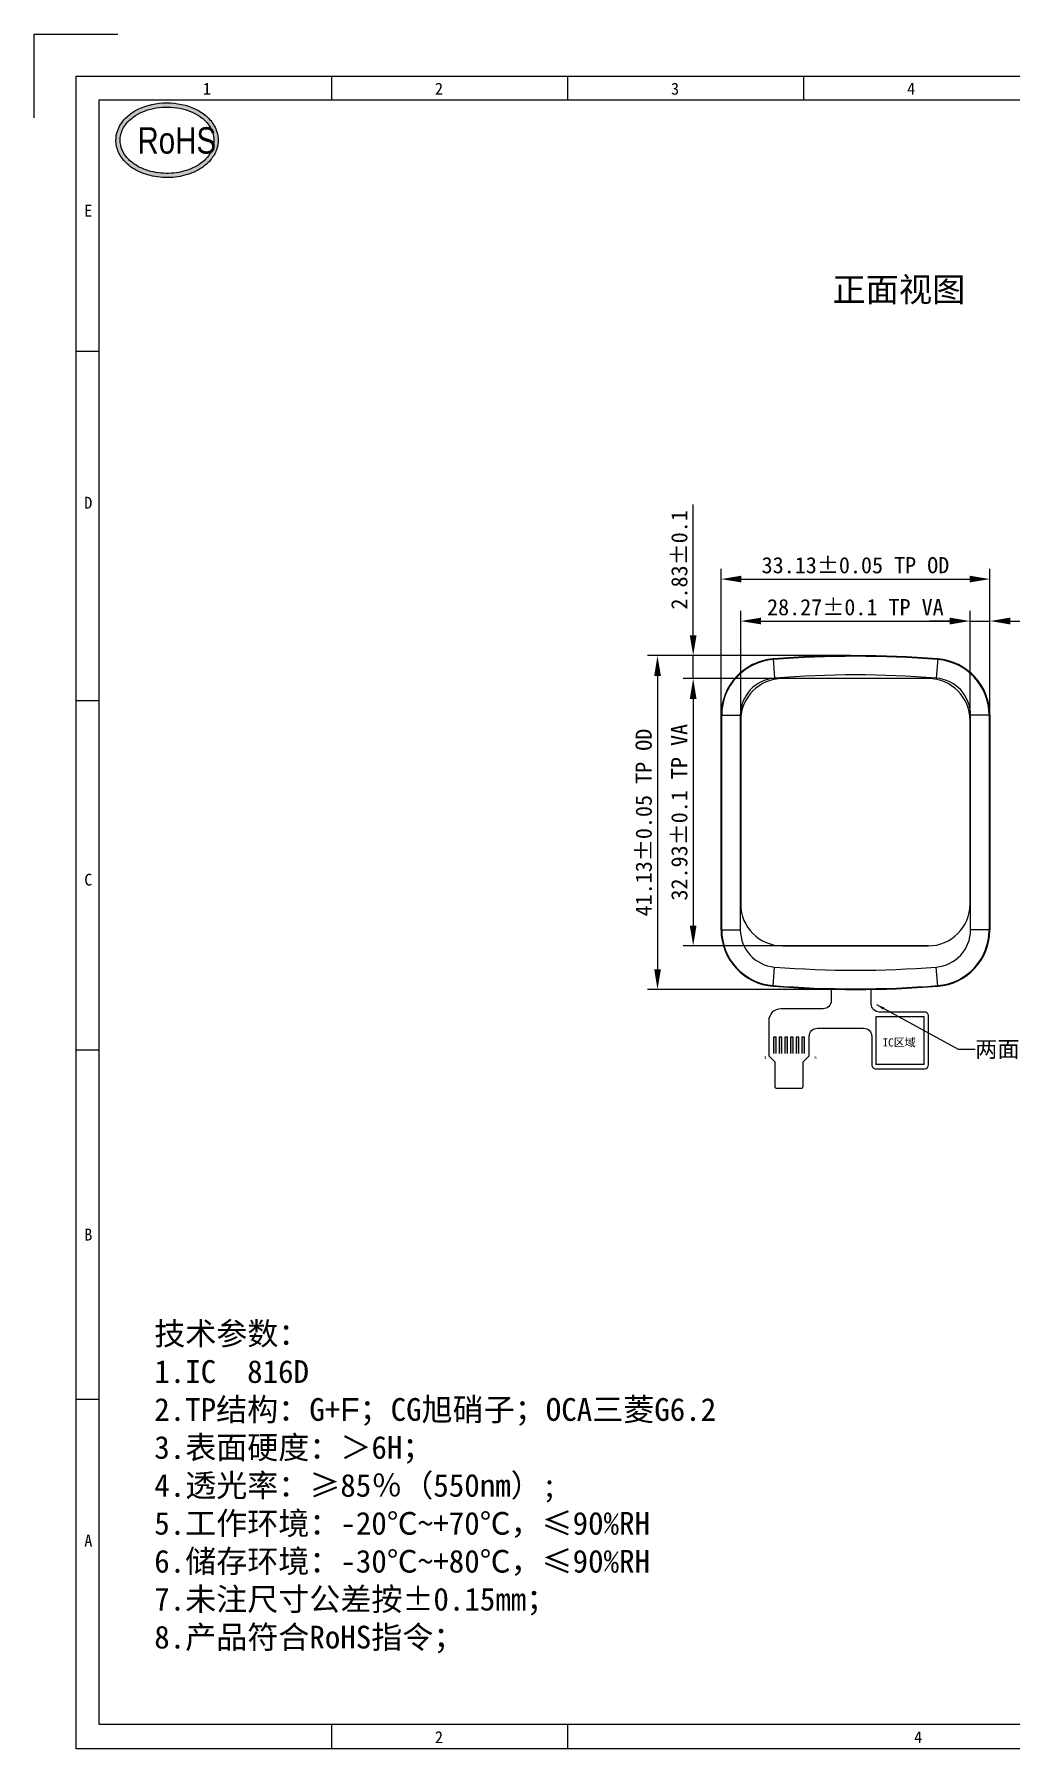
# Model space of a CAD drawing. Header units: inches. Extents: x 2981 to 3287, y -2024 to -1807.
# Drawn here: x 2981 to 3101.5, y -2018.6 to -1807.3 of the extents above; entities that cross this region are included whole.
import ezdxf

# ---------------------------------------------------------------- set-up
doc = ezdxf.new("R2010")
doc.units = ezdxf.units.IN
doc.header["$MEASUREMENT"] = 0
for name, color, linetype in [('02___PRT_ALL_AXES', 7, 'Continuous'), ('FPC', 32, 'Continuous'), ('KEEPOUTLAYER', 6, 'Continuous')]:
    doc.layers.add(name, color=color, linetype=linetype)
doc.layers.add('DIM（标注）', color=3, linetype='Continuous', lineweight=15)
doc.styles.add('Arial', font='arial.ttf')
doc.styles.add('宋', font='', dxfattribs={"height": 2})
doc.styles.add('宋体', font='')
doc.styles.get('宋').set_extended_font_data('SimSun')
doc.styles.get('宋体').set_extended_font_data('SimSun')
doc.dimstyles.new('ISO-25$0', dxfattribs={"dimtxt": 1.5, "dimasz": 1, "dimexe": 1, "dimexo": 0.3, "dimgap": 0.6, "dimtad": 0, "dimdsep": 46, "dimtxsty": 'Standard', "dimcen": 0, "dimadec": 0, "dimazin": 0, "dimtfac": 1, "dimtmove": 0, "dimatfit": 3, "dimfxl": 1, "dimarcsym": 0})
doc.dimstyles.new('副本 (2)Standard', dxfattribs={"dimscale": 2, "dimtxt": 1, "dimasz": 0.5, "dimexe": 0.5, "dimexo": 0.5, "dimgap": 0.3, "dimtad": 1, "dimzin": 0, "dimdsep": 46, "dimtxsty": 'Standard', "dimcen": 0, "dimclrd": 5, "dimclre": 5, "dimclrt": 256, "dimadec": 1, "dimazin": 0, "dimtol": 1, "dimtp": 0.05, "dimtm": 0.05, "dimtfac": 1, "dimtofl": 0, "dimtmove": 1, "dimatfit": 3, "dimfxl": 1, "dimtolj": 1, "dimtzin": 0, "dimarcsym": 0})

# ---------------------------------------------------------------- blocks, each defined once
blk = doc.blocks.new('*D23')
at = {"layer": 'Defpoints', "color": 0}
for p in [(3096.38, -1879.6), (3068.11, -1892.09), (3096.38, -1892.09)]:
    blk.add_point(p, dxfattribs=at)
at = {"layer": 'DIM（标注）', "color": 0, "lineweight": -2}
for p, q in [((3068.11, -1891.46), (3068.11, -1878.35)), ((3070.61, -1879.6), (3093.88, -1879.6)), ((3096.38, -1891.46), (3096.38, -1878.35))]:
    blk.add_line(p, q, dxfattribs=at)
at = {"layer": 'DIM（标注）', "color": 0}
for points in [[(3070.61, -1879.18), (3070.61, -1880.01), (3068.11, -1879.6)], [(3093.88, -1879.18), (3093.88, -1880.01), (3096.38, -1879.6)]]:
    blk.add_solid(points, dxfattribs=at)
at = {"layer": 'DIM（标注）', "color": 0, "insert": (3082.24, -1877.9), "char_height": 2, "attachment_point": 5, "style": '宋'}
blk.add_mtext('28.27±0.1 TP VA', dxfattribs=at)
blk = doc.blocks.new('*D24')
at = {"layer": 'Defpoints', "color": 0}
for p in [(3098.82, -1874.43), (3065.68, -1893.49), (3098.82, -1894.9)]:
    blk.add_point(p, dxfattribs=at)
at = {"layer": 'DIM（标注）', "color": 0, "lineweight": -2}
for p, q in [((3065.68, -1892.87), (3065.68, -1873.18)), ((3098.82, -1894.27), (3098.82, -1873.18)), ((3068.18, -1874.43), (3096.32, -1874.43))]:
    blk.add_line(p, q, dxfattribs=at)
at = {"layer": 'DIM（标注）', "color": 0}
for points in [[(3068.18, -1874.01), (3068.18, -1874.84), (3065.68, -1874.43)], [(3096.32, -1874.01), (3096.32, -1874.84), (3098.82, -1874.43)]]:
    blk.add_solid(points, dxfattribs=at)
at = {"layer": 'DIM（标注）', "color": 0, "insert": (3082.25, -1872.73), "char_height": 2, "attachment_point": 5, "style": '宋'}
blk.add_mtext('33.13±0.05 TP OD', dxfattribs=at)
blk = doc.blocks.new('*D25')
at = {"layer": 'Defpoints', "color": 0}
for p in [(3075.92, -1886.69), (3062.25, -1919.62), (3075.92, -1919.62)]:
    blk.add_point(p, dxfattribs=at)
at = {"layer": 'DIM（标注）', "color": 0, "lineweight": -2}
for p, q in [((3075.29, -1886.69), (3061, -1886.69)), ((3062.25, -1889.19), (3062.25, -1917.12)), ((3075.29, -1919.62), (3061, -1919.62))]:
    blk.add_line(p, q, dxfattribs=at)
at = {"layer": 'DIM（标注）', "color": 0}
for points in [[(3061.83, -1889.19), (3062.66, -1889.19), (3062.25, -1886.69)], [(3061.83, -1917.12), (3062.66, -1917.12), (3062.25, -1919.62)]]:
    blk.add_solid(points, dxfattribs=at)
at = {"layer": 'DIM（标注）', "color": 0, "insert": (3060.55, -1903.16), "char_height": 2, "attachment_point": 5, "rotation": 90, "style": '宋'}
blk.add_mtext('32.93±0.1 TP VA', dxfattribs=at)
blk = doc.blocks.new('*D26')
at = {"layer": 'Defpoints', "color": 0}
for p in [(3082.25, -1883.86), (3057.85, -1925), (3082.25, -1925)]:
    blk.add_point(p, dxfattribs=at)
at = {"layer": 'DIM（标注）', "color": 0, "lineweight": -2}
for p, q in [((3081.63, -1883.86), (3056.6, -1883.86)), ((3057.85, -1886.36), (3057.85, -1922.5)), ((3081.63, -1925), (3056.6, -1925))]:
    blk.add_line(p, q, dxfattribs=at)
at = {"layer": 'DIM（标注）', "color": 0}
for points in [[(3057.44, -1886.36), (3058.27, -1886.36), (3057.85, -1883.86)], [(3057.44, -1922.5), (3058.27, -1922.5), (3057.85, -1925)]]:
    blk.add_solid(points, dxfattribs=at)
at = {"layer": 'DIM（标注）', "color": 0, "insert": (3056.16, -1904.43), "char_height": 2, "attachment_point": 5, "rotation": 90, "style": '宋'}
blk.add_mtext('41.13±0.05 TP OD', dxfattribs=at)
blk = doc.blocks.new('*D27')
at = {"layer": 'Defpoints', "color": 0}
for p in [(3082.25, -1883.86), (3062.25, -1886.69), (3082.24, -1886.69)]:
    blk.add_point(p, dxfattribs=at)
at = {"layer": 'DIM（标注）', "color": 0, "lineweight": -2}
for p, q in [((3062.25, -1881.36), (3062.25, -1865.25)), ((3081.63, -1883.86), (3061, -1883.86)), ((3062.25, -1886.69), (3062.25, -1883.86)), ((3081.62, -1886.69), (3061, -1886.69)), ((3062.25, -1889.19), (3062.25, -1891.69))]:
    blk.add_line(p, q, dxfattribs=at)
at = {"layer": 'DIM（标注）', "color": 0}
for points in [[(3061.83, -1881.36), (3062.66, -1881.36), (3062.25, -1883.86)], [(3061.83, -1889.19), (3062.66, -1889.19), (3062.25, -1886.69)]]:
    blk.add_solid(points, dxfattribs=at)
at = {"layer": 'DIM（标注）', "color": 0, "insert": (3060.55, -1872.06), "char_height": 2, "attachment_point": 5, "rotation": 90, "style": '宋'}
blk.add_mtext('2.83±0.1', dxfattribs=at)
blk = doc.blocks.new('*D28')
at = {"layer": 'Defpoints', "color": 0}
for p in [(3098.82, -1879.6), (3096.38, -1893.05), (3098.82, -1893.05)]:
    blk.add_point(p, dxfattribs=at)
at = {"layer": 'DIM（标注）', "color": 0, "lineweight": -2}
for p, q in [((3093.88, -1879.6), (3091.38, -1879.6)), ((3096.38, -1892.43), (3096.38, -1878.35)), ((3096.38, -1879.6), (3098.82, -1879.6)), ((3098.82, -1892.43), (3098.82, -1878.35)), ((3101.32, -1879.6), (3117.43, -1879.6))]:
    blk.add_line(p, q, dxfattribs=at)
at = {"layer": 'DIM（标注）', "color": 0}
for points in [[(3093.88, -1879.18), (3093.88, -1880.01), (3096.38, -1879.6)], [(3101.32, -1879.18), (3101.32, -1880.01), (3098.82, -1879.6)]]:
    blk.add_solid(points, dxfattribs=at)
at = {"layer": 'DIM（标注）', "color": 0, "insert": (3110.63, -1877.9), "char_height": 2, "attachment_point": 5, "style": '宋'}
blk.add_mtext('2.44±0.1', dxfattribs=at)

msp = doc.modelspace()

# ---------------------------------------------------------------- hatches: boundary and pattern name
h = msp.add_hatch(color=256)
edge = h.paths.add_edge_path(flags=16)
edge.add_spline(control_points=[(3003.168, -1820.348), (3003.168, -1820.034), (3003.118, -1819.72), (3002.879, -1818.977), (3002.637, -1818.564), (3002.006, -1817.833), (3001.617, -1817.514), (3000.429, -1816.791), (2999.531, -1816.486), (2997.639, -1816.21), (2996.648, -1816.239), (2994.795, -1816.628), (2993.934, -1816.988), (2992.8, -1817.813), (2992.426, -1818.192), (2991.87, -1819.05), (2991.691, -1819.531), (2991.591, -1820.436), (2991.634, -1820.853), (2991.881, -1821.644), (2992.084, -1822.017), (2992.612, -1822.69), (2992.937, -1822.99), (2993.676, -1823.51), (2994.09, -1823.73), (2995.279, -1824.202), (2996.108, -1824.377), (2997.793, -1824.466), (2998.649, -1824.382), (3000.238, -1823.962), (3000.971, -1823.628), (3001.976, -1822.886), (3002.321, -1822.54), (3002.838, -1821.786), (3003.017, -1821.381), (3003.147, -1820.756), (3003.168, -1820.552), (3003.168, -1820.348)], knot_values=[0, 0, 0, 0, 0.2098796, 0.2098796, 0.5188944, 0.5188944, 0.8279092, 0.8279092, 1.3531239, 1.3531239, 1.8783385, 1.8783385, 2.4035532, 2.4035532, 2.7366827, 2.7366827, 3.0698123, 3.0698123, 3.3453158, 3.3453158, 3.6208194, 3.6208194, 3.896323, 3.896323, 4.1718265, 4.1718265, 4.6319296, 4.6319296, 5.0920326, 5.0920326, 5.5521356, 5.5521356, 5.8578444, 5.8578444, 6.1464234, 6.1464234, 6.2831853, 6.2831853, 6.2831853, 6.2831853], weights=[1, 1, 1, 1, 1, 1, 1, 1, 1, 1, 1, 1, 1, 1, 1, 1, 1, 1, 1, 1, 1, 1, 1, 1, 1, 1, 1, 1, 1, 1, 1, 1, 1, 1, 1, 1, 1, 1], degree=3, periodic=0)
edge = h.paths.add_edge_path()
edge.add_spline(control_points=[(3003.69, -1820.348), (3003.69, -1819.992), (3003.635, -1819.639), (3003.374, -1818.796), (3003.111, -1818.332), (3002.435, -1817.518), (3002.024, -1817.168), (3001.105, -1816.58), (3000.596, -1816.343), (2998.919, -1815.782), (2997.643, -1815.659), (2995.191, -1815.932), (2994.014, -1816.328), (2992.645, -1817.266), (2992.268, -1817.605), (2991.684, -1818.338), (2991.462, -1818.724), (2991.206, -1819.433), (2991.136, -1819.743), (2991.07, -1820.536), (2991.131, -1821.015), (2991.448, -1821.973), (2991.725, -1822.436), (2992.565, -1823.408), (2993.198, -1823.862), (2994.62, -1824.541), (2995.411, -1824.767), (2997.047, -1824.987), (2997.892, -1824.979), (2999.521, -1824.732), (3000.306, -1824.492), (3001.707, -1823.785), (3002.328, -1823.317), (3003.096, -1822.373), (3003.333, -1821.964), (3003.619, -1821.148), (3003.69, -1820.748), (3003.69, -1820.348)], knot_values=[0, 0, 0, 0, 0.2018061, 0.2018061, 0.5022405, 0.5022405, 0.8026749, 0.8026749, 1.1031093, 1.1031093, 1.7382173, 1.7382173, 2.3733254, 2.3733254, 2.6562028, 2.6562028, 2.9066093, 2.9066093, 3.0870467, 3.0870467, 3.3579871, 3.3579871, 3.6614449, 3.6614449, 4.0869737, 4.0869737, 4.5125024, 4.5125024, 4.9380312, 4.9380312, 5.3635599, 5.3635599, 5.7890887, 5.7890887, 6.0555252, 6.0555252, 6.2831853, 6.2831853, 6.2831853, 6.2831853], weights=[1, 1, 1, 1, 1, 1, 1, 1, 1, 1, 1, 1, 1, 1, 1, 1, 1, 1, 1, 1, 1, 1, 1, 1, 1, 1, 1, 1, 1, 1, 1, 1, 1, 1, 1, 1, 1, 1], degree=3, periodic=0)
h = msp.add_hatch(color=256)
h.paths.add_polyline_path([(3072.483, -1932.874), (3072.133, -1932.874), (3072.133, -1930.874), (3072.483, -1930.874)])
h.paths.add_polyline_path([(3072.833, -1930.874), (3073.183, -1930.874), (3073.183, -1932.874), (3072.833, -1932.874)])
h.paths.add_polyline_path([(3073.533, -1930.874), (3073.883, -1930.874), (3073.883, -1932.874), (3073.533, -1932.874)])
h.paths.add_polyline_path([(3074.583, -1932.874), (3074.233, -1932.874), (3074.233, -1930.874), (3074.583, -1930.874)])
h.paths.add_polyline_path([(3075.283, -1932.874), (3074.933, -1932.874), (3074.933, -1930.874), (3075.283, -1930.874)])
h.paths.add_polyline_path([(3075.633, -1930.874), (3075.983, -1930.874), (3075.983, -1932.874), (3075.633, -1932.874)])

# ---------------------------------------------------------------- linework, layer by layer
for p, q in [((2989.024, -1846.391), (2986.183, -1846.391)), ((2989.024, -1889.432), (2986.183, -1889.432)), ((3073.256, -1919.624), (3091.228, -1919.624)), ((2989.024, -1932.474), (2986.183, -1932.474)), ((2989.024, -1975.515), (2986.183, -1975.515))]:
    msp.add_line(p, q)
at = {"color": 7, "linetype": 'Continuous'}
for p, q in [((3072.101, -1884.265), (3072.288, -1886.632)), ((3092.399, -1884.265), (3092.212, -1886.632)), ((3065.683, -1917.653), (3065.683, -1891.211)), ((3065.683, -1891.211), (3068.058, -1891.211)), ((3065.764, -1917.653), (3065.764, -1891.211)), ((3098.818, -1891.211), (3096.443, -1891.211)), ((3098.737, -1891.211), (3098.737, -1917.653)), ((3098.818, -1891.211), (3098.818, -1917.653)), ((3065.683, -1917.653), (3068.058, -1917.653)), ((3098.818, -1917.653), (3096.443, -1917.653)), ((3072.101, -1924.598), (3072.288, -1922.231)), ((3092.399, -1924.598), (3092.212, -1922.231))]:
    msp.add_line(p, q, dxfattribs=at)
at = {"color": 3}
for p, q in [((3091.228, -1886.69), (3073.256, -1886.69)), ((3068.106, -1891.84), (3068.106, -1914.474)), ((3096.378, -1914.474), (3096.378, -1891.84)), ((3091.25, -1919.624), (3073.1, -1919.624))]:
    msp.add_line(p, q, dxfattribs=at)
at = {"color": 5}
for p, q in [((3084.808, -1928.33), (3090.708, -1928.33)), ((3084.808, -1934.23), (3084.808, -1928.33)), ((3090.708, -1934.23), (3090.708, -1928.33)), ((3090.708, -1934.23), (3084.808, -1934.23))]:
    msp.add_line(p, q, dxfattribs=at)
for points in [[(2981.031, -1817.599), (2981.031, -1807.293), (2991.336, -1807.293)], [(3017.694, -1815.354), (3017.694, -1812.446)], [(3046.791, -1815.354), (3046.791, -1812.446)], [(3075.889, -1815.354), (3075.889, -1812.446)], [(3017.694, -2018.536), (3017.694, -2015.555)], [(3046.791, -2018.536), (3046.791, -2015.555)]]:
    msp.add_lwpolyline(points)
msp.add_lwpolyline([(3281.951, -1812.446), (3281.951, -2018.556), (2986.183, -2018.556), (2986.183, -1812.446)], close=True)
at = {"flags": 128}
msp.add_lwpolyline([(2989.024, -1815.354), (3279.087, -1815.354), (3279.087, -2015.555), (2989.024, -2015.555)], close=True, dxfattribs=at)
at = {"color": 7, "linetype": 'Continuous'}
for centre, radius, start, end in [((3072.65, -1891.211), 6.967, 94.52061, 180), ((3072.65, -1891.211), 6.886, 94.52061, 180), ((3082.25, -2012.632), 128.767, 85.47939, 94.52061), ((3082.25, -2012.632), 128.686, 85.47939, 94.52061), ((3091.85, -1891.211), 6.886, 0, 85.47939), ((3091.85, -1891.211), 6.967, 0, 85.47939), ((3072.65, -1917.653), 6.967, 180, 265.47939), ((3072.65, -1917.653), 6.886, 180, 265.47939), ((3091.85, -1917.653), 6.886, 274.52061, 0), ((3091.85, -1917.653), 6.967, 274.52061, 0), ((3082.25, -1796.232), 128.767, 265.47939, 274.52061), ((3082.25, -1796.232), 128.767, 265.47939, 274.52061), ((3082.25, -1796.232), 128.686, 265.47939, 274.52061)]:
    msp.add_arc(centre, radius, start, end, dxfattribs=at)
at = {"color": 3}
for centre, start, end in [((3073.256, -1891.84), 90, 180), ((3091.228, -1891.84), 0, 90), ((3073.256, -1914.474), 180, 270), ((3091.228, -1914.474), 270, 0)]:
    msp.add_arc(centre, 5.15, start, end, dxfattribs=at)
for points, knots in [([(3003.69, -1820.348), (3003.69, -1819.992), (3003.635, -1819.639), (3003.374, -1818.796), (3003.111, -1818.332), (3002.435, -1817.518), (3002.024, -1817.168), (3001.105, -1816.58), (3000.596, -1816.343), (2998.919, -1815.782), (2997.643, -1815.659), (2995.191, -1815.932), (2994.014, -1816.328), (2992.645, -1817.266), (2992.268, -1817.605), (2991.684, -1818.338), (2991.462, -1818.724), (2991.206, -1819.433), (2991.136, -1819.743), (2991.07, -1820.536), (2991.131, -1821.015), (2991.448, -1821.973), (2991.725, -1822.436), (2992.565, -1823.408), (2993.198, -1823.862), (2994.62, -1824.541), (2995.411, -1824.767), (2997.047, -1824.987), (2997.892, -1824.979), (2999.521, -1824.732), (3000.306, -1824.492), (3001.707, -1823.785), (3002.328, -1823.317), (3003.096, -1822.373), (3003.333, -1821.964), (3003.619, -1821.148), (3003.69, -1820.748), (3003.69, -1820.348)], [0, 0, 0, 0, 0.2018061, 0.2018061, 0.5022405, 0.5022405, 0.8026749, 0.8026749, 1.1031093, 1.1031093, 1.7382173, 1.7382173, 2.3733254, 2.3733254, 2.6562028, 2.6562028, 2.9066093, 2.9066093, 3.0870467, 3.0870467, 3.3579871, 3.3579871, 3.6614449, 3.6614449, 4.0869737, 4.0869737, 4.5125024, 4.5125024, 4.9380312, 4.9380312, 5.3635599, 5.3635599, 5.7890887, 5.7890887, 6.0555252, 6.0555252, 6.2831853, 6.2831853, 6.2831853, 6.2831853]), ([(3003.168, -1820.348), (3003.168, -1820.034), (3003.118, -1819.72), (3002.879, -1818.977), (3002.637, -1818.564), (3002.006, -1817.833), (3001.617, -1817.514), (3000.429, -1816.791), (2999.531, -1816.486), (2997.639, -1816.21), (2996.648, -1816.239), (2994.795, -1816.628), (2993.934, -1816.988), (2992.8, -1817.813), (2992.426, -1818.192), (2991.87, -1819.05), (2991.691, -1819.531), (2991.591, -1820.436), (2991.634, -1820.853), (2991.881, -1821.644), (2992.084, -1822.017), (2992.612, -1822.69), (2992.937, -1822.99), (2993.676, -1823.51), (2994.09, -1823.73), (2995.279, -1824.202), (2996.108, -1824.377), (2997.793, -1824.466), (2998.649, -1824.382), (3000.238, -1823.962), (3000.971, -1823.628), (3001.976, -1822.886), (3002.321, -1822.54), (3002.838, -1821.786), (3003.017, -1821.381), (3003.147, -1820.756), (3003.168, -1820.552), (3003.168, -1820.348)], [0, 0, 0, 0, 0.2098796, 0.2098796, 0.5188944, 0.5188944, 0.8279092, 0.8279092, 1.3531239, 1.3531239, 1.8783385, 1.8783385, 2.4035532, 2.4035532, 2.7366827, 2.7366827, 3.0698123, 3.0698123, 3.3453158, 3.3453158, 3.6208194, 3.6208194, 3.896323, 3.896323, 4.1718265, 4.1718265, 4.6319296, 4.6319296, 5.0920326, 5.0920326, 5.5521356, 5.5521356, 5.8578444, 5.8578444, 6.1464234, 6.1464234, 6.2831853, 6.2831853, 6.2831853, 6.2831853])]:
    msp.add_open_spline(points, degree=3, knots=knots)
at = {"layer": '02___PRT_ALL_AXES', "color": 7, "linetype": 'Continuous'}
for p, q in [((3068.058, -1891.211), (3068.058, -1917.653)), ((3096.443, -1917.653), (3096.443, -1891.211))]:
    msp.add_line(p, q, dxfattribs=at)
for centre, radius, start, end in [((3082.25, -2012.632), 126.392, 85.47939, 94.52061), ((3072.65, -1891.211), 4.592, 94.52061, 180), ((3091.85, -1891.211), 4.592, 0, 85.47939), ((3072.65, -1917.653), 4.592, 180, 265.47939), ((3091.85, -1917.653), 4.592, 274.52061, 0), ((3082.25, -1796.232), 126.392, 265.47939, 274.52061)]:
    msp.add_arc(centre, radius, start, end, dxfattribs=at)
at = {"layer": 'FPC', "color": 2}
for p, q in [((3072.133, -1930.874), (3072.133, -1932.874)), ((3072.483, -1930.874), (3072.133, -1930.874)), ((3072.483, -1932.874), (3072.483, -1930.874)), ((3072.833, -1930.874), (3072.833, -1932.874)), ((3073.183, -1930.874), (3072.833, -1930.874)), ((3073.183, -1932.874), (3073.183, -1930.874)), ((3073.533, -1930.874), (3073.533, -1932.874)), ((3073.883, -1930.874), (3073.533, -1930.874)), ((3073.883, -1932.874), (3073.883, -1930.874)), ((3074.233, -1930.874), (3074.233, -1932.874)), ((3074.583, -1930.874), (3074.233, -1930.874)), ((3074.583, -1932.874), (3074.583, -1930.874)), ((3074.933, -1930.874), (3074.933, -1932.874)), ((3075.283, -1930.874), (3074.933, -1930.874)), ((3075.283, -1932.874), (3075.283, -1930.874)), ((3075.633, -1930.874), (3075.633, -1932.874)), ((3075.983, -1930.874), (3075.633, -1930.874)), ((3075.983, -1932.874), (3075.983, -1930.874))]:
    msp.add_line(p, q, dxfattribs=at)
at = {"layer": 'KEEPOUTLAYER'}
for points in [[(3079.258, -1924.964), (3079.258, -1926.374, -0.4142136), (3078.258, -1927.374), (3073.058, -1927.374, 0.4142133), (3071.558, -1928.874), (3071.558, -1933.174), (3072.302, -1933.918), (3072.302, -1936.924, 0.4142121), (3072.552, -1937.174), (3075.552, -1937.174, 0.4142136), (3075.802, -1936.924), (3075.802, -1933.929), (3076.558, -1933.174), (3076.558, -1930.774, -0.4142136), (3077.558, -1929.774), (3083.258, -1929.774, -0.4142136), (3084.258, -1930.774), (3084.258, -1934.274, 0.4142136), (3084.758, -1934.774), (3090.758, -1934.774, 0.4142128), (3091.258, -1934.274)], [(3091.258, -1934.274), (3091.258, -1928.274, 0.4142136), (3090.758, -1927.774), (3085.192, -1927.774, -0.4142136), (3084.192, -1926.774), (3084.192, -1924.984)]]:
    msp.add_lwpolyline(points, format="xyb", dxfattribs=at)
at = {"layer": 'KEEPOUTLAYER', "const_width": 0.01}
for points in [[(3084.197, -1926.774, 1), (3084.187, -1926.774, 1)], [(3084.197, -1926.774, 1), (3084.187, -1926.774, 1)], [(3085.197, -1927.774, 1), (3085.187, -1927.774, 1)], [(3085.197, -1927.774, 1), (3085.187, -1927.774, 1)], [(3090.763, -1927.774, 1), (3090.753, -1927.774, 1)], [(3090.763, -1927.774, 1), (3090.753, -1927.774, 1)], [(3091.263, -1928.274, 1), (3091.253, -1928.274, 1)], [(3091.263, -1928.274, 1), (3091.253, -1928.274, 1)], [(3084.263, -1934.274, 1), (3084.253, -1934.274, 1)], [(3084.263, -1934.274, 1), (3084.253, -1934.274, 1)]]:
    msp.add_lwpolyline(points, format="xyb", close=True, dxfattribs=at)

# ---------------------------------------------------------------- texts
for s, p in [('1', (3001.817, -1814.733)), ('2', (3030.416, -1814.733)), ('3', (3059.514, -1814.733)), ('4', (3088.611, -1814.733)), ('E', (2987.192, -1829.748)), ('D', (2987.192, -1865.755)), ('C', (2987.192, -1912.2)), ('B', (2987.192, -1955.94)), ('A', (2987.192, -1993.64)), ('2', (3030.416, -2017.867)), ('4', (3089.483, -2017.867))]:
    msp.add_text(s, height=1.466).set_placement(p)
at = {"style": 'Arial', "width": 0.8}
msp.add_text('RoHS', height=3.2563, dxfattribs=at).set_placement((2993.743, -1821.999))
for s, insert, char_height, width, attachment_point in [('{\\fSimSun|b0|i0|c134|p2;IC区域}', (3085.595, -1931.025), 1, 11.30552, 1), ('{\\fNSimSun|b0|i0|c134|p49;两面加屏蔽层}', (3097.012, -1931.347), 2, 25.36362, 1), ('{\\fSimSun|b0|i0|c134|p2;1}', (3071.289, -1933.17), 0.4, 0.94596, 3), ('{\\fSimSun|b0|i0|c134|p2;6}', (3077.478, -1933.17), 0.4, 0.94596, 3)]:
    msp.add_mtext(s, dxfattribs=dict(insert=insert, char_height=char_height, width=width, attachment_point=attachment_point))
at = {"insert": (2995.819, -1966), "char_height": 2.8045, "width": 143.04823, "attachment_point": 1, "style": '宋体'}
msp.add_mtext('{\\fSimSun|b0|i0|c134|p54;技术参数}：\\P1.IC  816D\\P{\\fNSimSun|b0|i0|c134|p49;2.TP结构：G+\\fArial|b0|i0|c0|p32;F}；CG旭硝子；OCA三菱G6.2\\P3.表面硬度：＞6H；\\P4.透光率：≥85％（550nm）;\\P5.工作环境：-20℃~+70℃，≤90%RH\\P6.储存环境：-30℃~+80℃，≤90%RH\\P7.未注尺寸公差按±0.15mm；\\P8.产品符合RoHS指令；', dxfattribs=at)
at = {"layer": 'DIM（标注）', "color": 0, "insert": (3079.421, -1837.246), "char_height": 3, "width": 31.5768, "attachment_point": 1}
msp.add_mtext('{\\fSimSun|b0|i0|c134|p2;正面视图}', dxfattribs=at)

# ---------------------------------------------------------------- dimensions: what is measured, and where the dimension line sits
at = {"layer": 'DIM（标注）'}
dim = msp.add_linear_dim(base=(3062.246, -1886.69), p1=(3082.25, -1883.864), p2=(3082.242, -1886.69), angle=90, dimstyle='ISO-25$0', override={"dimtxt": 2, "dimasz": 2.5, "dimexe": 1.25, "dimexo": 0.625, "dimgap": 0.625, "dimtad": 1, "dimtxsty": '宋', "dimcen": 2.5, "dimtol": 1, "dimtp": 0.1, "dimtm": 0.1, "dimfxl": 1.25}, dxfattribs=at)
dim.commit()
dim.dimension.update_dxf_attribs({"geometry": '*D27', "text_midpoint": (3062.246, -1872.056), "dimtype": 160})
for base, p1, p2, text, override, picture, middle in [((3098.8176, -1874.4252), (3065.6828, -1893.49), (3098.8176, -1894.8998), '<> TP OD', {"dimtxt": 2, "dimasz": 2.5, "dimexe": 1.25, "dimexo": 0.625, "dimgap": 0.625, "dimtad": 1, "dimtxsty": '宋', "dimcen": 2.5, "dimtol": 1, "dimtp": 0.05, "dimtm": 0.05, "dimfxl": 1.25}, '*D24', (3082.2502, -1872.728)), ((3096.378, -1879.598), (3068.106, -1892.086), (3096.378, -1892.086), '<> TP VA', {"dimtxt": 2, "dimasz": 2.5, "dimexe": 1.25, "dimexo": 0.625, "dimgap": 0.625, "dimtad": 1, "dimtxsty": '宋', "dimcen": 2.5, "dimtol": 1, "dimtp": 0.1, "dimtm": 0.1, "dimfxl": 1.25}, '*D23', (3082.242, -1877.9))]:
    dim = msp.add_linear_dim(base=base, p1=p1, p2=p2, text=text, dimstyle='ISO-25$0', override=override, dxfattribs=at)
    dim.commit()
    dim.dimension.update_dxf_attribs({"geometry": picture, "text_midpoint": middle})
dim = msp.add_linear_dim(base=(3098.818, -1879.598), p1=(3096.378, -1893.054), p2=(3098.818, -1893.054), dimstyle='ISO-25$0', override={"dimtxt": 2, "dimasz": 2.5, "dimexe": 1.25, "dimexo": 0.625, "dimgap": 0.625, "dimtad": 1, "dimtxsty": '宋', "dimcen": 2.5, "dimtol": 1, "dimtp": 0.1, "dimtm": 0.1, "dimfxl": 1.25}, dxfattribs=at)
dim.commit()
dim.dimension.update_dxf_attribs({"geometry": '*D28', "text_midpoint": (3110.626, -1877.9)})
for base, p1, p2, text, override, picture, middle in [((3057.8532, -1924.9991), (3082.2502, -1883.8642), (3082.2502, -1924.9991), '<> TP OD', {"dimtxt": 2, "dimasz": 2.5, "dimexe": 1.25, "dimexo": 0.625, "dimgap": 0.625, "dimtad": 1, "dimtxsty": '宋', "dimcen": 2.5, "dimtol": 1, "dimtp": 0.05, "dimtm": 0.05, "dimfxl": 1.25}, '*D26', (3056.156, -1904.4316)), ((3062.246, -1919.624), (3075.917, -1886.69), (3075.917, -1919.624), '<> TP VA', {"dimtxt": 2, "dimasz": 2.5, "dimexe": 1.25, "dimexo": 0.625, "dimgap": 0.625, "dimtad": 1, "dimtxsty": '宋', "dimcen": 2.5, "dimtol": 1, "dimtp": 0.1, "dimtm": 0.1, "dimfxl": 1.25}, '*D25', (3060.549, -1903.157))]:
    dim = msp.add_linear_dim(base=base, p1=p1, p2=p2, angle=90, text=text, dimstyle='ISO-25$0', override=override, dxfattribs=at)
    dim.commit()
    dim.dimension.update_dxf_attribs({"geometry": picture, "text_midpoint": middle})

# ---------------------------------------------------------------- leaders
msp.add_leader([(3084.846, -1926.868), (3094.902, -1932.347), (3097.012, -1932.347)], dimstyle='副本 (2)Standard', override={"dimgap": 0.3, "dimtad": 0})

doc.saveas('drawing.dxf')
